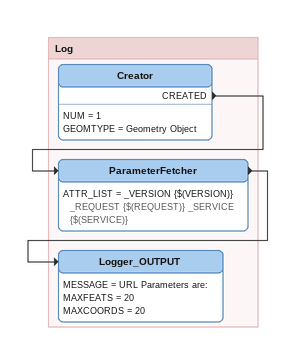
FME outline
Bookmark: Log
Creator
    NUM = 1
    GEOMTYPE = Geometry Object
    CREATED -> ParameterFetcher
ParameterFetcher
    ATTR_LIST = _VERSION {$(VERSION)} _REQUEST {$(REQUEST)} _SERVICE {$(SERVICE)}
    -> Logger_OUTPUT
Logger_OUTPUT
    MESSAGE = URL Parameters are:
    MAXFEATS = 20
    MAXCOORDS = 20
